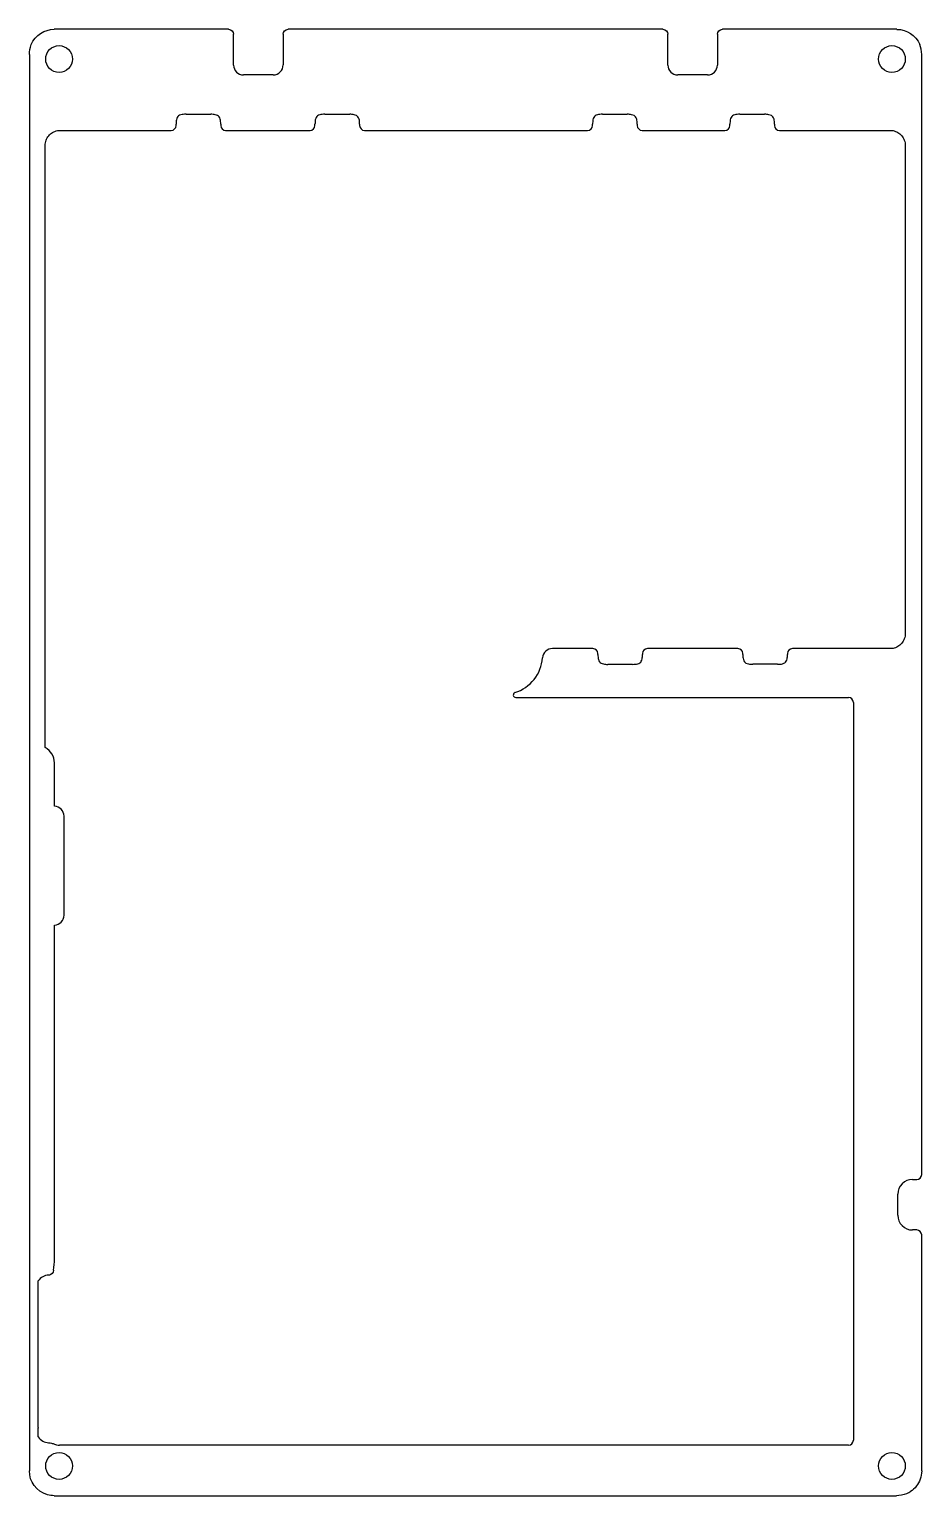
# Model space of a CAD drawing. Header units: millimetres. Extents: x 23 to 113, y -181 to -33.
import ezdxf

# ---------------------------------------------------------------- set-up
doc = ezdxf.new("R2010")
doc.units = ezdxf.units.MM
doc.layers.get('0').update_dxf_attribs({"linetype": 'CONTINUOUS'})

msp = doc.modelspace()

# ---------------------------------------------------------------- linework, layer by layer
for p, q in [((43.13, -32.91), (25.53, -32.91)), ((43.63, -36.52), (43.63, -33.41)), ((48.63, -33.41), (48.63, -36.51)), ((86.93, -32.91), (49.13, -32.91)), ((87.43, -36.52), (87.43, -33.41)), ((92.43, -33.41), (92.43, -36.52)), ((110.53, -32.91), (92.93, -32.91)), ((110.53, -32.92), (110.53, -32.91)), ((23.03, -35.47), (23.03, -178.42)), ((113.03, -148.5), (113.03, -35.47)), ((47.63, -37.51), (44.63, -37.51)), ((91.43, -37.51), (88.43, -37.51)), ((37.83, -42.62), (37.83, -42.49)), ((38.83, -41.49), (41.33, -41.49)), ((42.33, -42.49), (42.33, -42.62)), ((51.84, -42.62), (51.84, -42.49)), ((52.84, -41.49), (55.34, -41.49)), ((56.34, -42.49), (56.34, -42.62)), ((79.84, -42.62), (79.84, -42.49)), ((80.84, -41.49), (83.34, -41.49)), ((84.34, -42.49), (84.34, -42.62)), ((93.69, -42.62), (93.69, -42.49)), ((94.69, -41.49), (97.19, -41.49)), ((98.19, -42.49), (98.19, -42.62)), ((24.63, -44.49), (24.65, -44.36)), ((24.65, -44.36), (24.68, -44.23)), ((24.68, -44.23), (24.72, -44.11)), ((24.72, -44.11), (24.77, -43.99)), ((24.77, -43.99), (24.83, -43.87)), ((24.83, -43.87), (24.9, -43.76)), ((24.9, -43.76), (24.98, -43.66)), ((24.98, -43.66), (25.06, -43.56)), ((25.06, -43.56), (25.16, -43.47)), ((25.16, -43.47), (25.26, -43.39)), ((25.26, -43.39), (25.37, -43.32)), ((25.37, -43.32), (25.49, -43.26)), ((25.49, -43.26), (25.61, -43.21)), ((25.61, -43.21), (25.74, -43.17)), ((25.74, -43.17), (25.86, -43.14)), ((25.86, -43.14), (25.99, -43.13)), ((25.99, -43.13), (26.12, -43.12)), ((26.12, -43.12), (37.33, -43.12)), ((42.83, -43.12), (51.34, -43.12)), ((56.84, -43.12), (79.34, -43.12)), ((84.84, -43.12), (93.19, -43.12)), ((98.69, -43.12), (109.87, -43.12)), ((109.87, -43.12), (110.01, -43.13)), ((110.01, -43.13), (110.14, -43.14)), ((110.14, -43.14), (110.26, -43.17)), ((110.26, -43.17), (110.39, -43.21)), ((110.39, -43.21), (110.51, -43.26)), ((110.51, -43.26), (110.62, -43.32)), ((110.62, -43.32), (110.74, -43.39)), ((110.74, -43.39), (110.84, -43.47)), ((110.84, -43.47), (110.94, -43.56)), ((110.94, -43.56), (111.02, -43.66)), ((111.02, -43.66), (111.1, -43.76)), ((111.1, -43.76), (111.17, -43.87)), ((111.17, -43.87), (111.23, -43.99)), ((111.23, -43.99), (111.28, -44.11)), ((111.28, -44.11), (111.32, -44.23)), ((111.32, -44.23), (111.35, -44.36)), ((111.35, -44.36), (111.37, -44.49)), ((24.62, -44.62), (24.63, -44.49)), ((24.62, -105.41), (24.62, -44.62)), ((111.37, -44.49), (111.37, -44.62)), ((111.37, -44.62), (111.37, -93.92)), ((111.17, -94.67), (111.1, -94.78)), ((111.23, -94.55), (111.17, -94.67)), ((111.28, -94.43), (111.23, -94.55)), ((111.32, -94.31), (111.28, -94.43)), ((111.35, -94.18), (111.32, -94.31)), ((111.37, -94.05), (111.35, -94.18)), ((111.37, -93.92), (111.37, -94.05)), ((79.87, -95.42), (75.79, -95.42)), ((80.37, -96.01), (80.37, -95.92)), ((84.87, -95.92), (84.87, -96.01)), ((94.49, -95.42), (85.37, -95.42)), ((94.99, -96), (94.99, -95.92)), ((99.49, -95.92), (99.49, -96)), ((109.87, -95.42), (99.99, -95.42)), ((110.01, -95.41), (109.87, -95.42)), ((110.14, -95.4), (110.01, -95.41)), ((110.26, -95.37), (110.14, -95.4)), ((110.39, -95.33), (110.26, -95.37)), ((110.51, -95.28), (110.39, -95.33)), ((110.62, -95.22), (110.51, -95.28)), ((110.74, -95.15), (110.62, -95.22)), ((110.84, -95.07), (110.74, -95.15)), ((110.94, -94.98), (110.84, -95.07)), ((111.02, -94.88), (110.94, -94.98)), ((111.1, -94.78), (111.02, -94.88)), ((83.87, -97.01), (81.37, -97.01)), ((98.49, -97), (95.99, -97)), ((72.09, -100.35), (105.64, -100.35)), ((106.14, -100.85), (106.14, -175.33)), ((25.56, -111.33), (25.56, -106.96)), ((26.53, -122.33), (26.53, -112.33)), ((25.56, -157.02), (25.56, -123.33)), ((112.12, -149), (112.53, -149)), ((110.62, -152.6), (110.62, -150.5)), ((112.53, -154.1), (112.12, -154.1)), ((113.03, -178.42), (113.03, -154.6)), ((23.93, -174.05), (23.93, -159.24)), ((23.93, -174.99), (23.93, -174.11)), ((26.53, -175.83), (26.06, -175.83)), ((105.64, -175.83), (26.53, -175.83)), ((25.53, -180.92), (110.48, -180.92))]:
    msp.add_line(p, q)
for centre, radius, start, end in [((37.33, -42.62), 0.5, 270, 360), ((42.83, -42.62), 0.5, 180, 270), ((51.34, -42.62), 0.5, 270, 360), ((56.84, -42.62), 0.5, 180, 270), ((79.34, -42.62), 0.5, 270, 360), ((84.84, -42.62), 0.5, 180, 270), ((93.19, -42.62), 0.5, 270, 360), ((98.69, -42.62), 0.5, 180, 270), ((75.79, -96.42), 1, 90, 175.7977), ((79.87, -95.92), 0.5, 0, 90), ((85.37, -95.92), 0.5, 90, 180), ((94.49, -95.92), 0.5, 0, 90), ((99.99, -95.92), 0.5, 90, 180), ((70.8, -96.05), 4, 287.6225, 355.7977), ((72.09, -100.1), 0.25, 107.6225, 270), ((105.64, -100.85), 0.5, 0, 90), ((23.81, -106.96), 1.75, 0, 62.2956), ((25.53, -112.33), 1, 0, 88.1964), ((25.53, -122.33), 1, 271.8036, 360), ((112.12, -150.5), 1.5, 90, 180), ((112.53, -148.5), 0.5, 270, 360), ((112.12, -152.6), 1.5, 180, 270), ((112.53, -154.6), 0.5, 0, 90), ((18.96, -157.02), 6.6, -9.9865, 0), ((25.02, -159.98), 1.32, 91.6229, 145.8965), ((25.02, -174.25), 1.32, 214.0755, 267.9625), ((105.64, -175.33), 0.5, -90, 0)]:
    msp.add_arc(centre, radius, start, end)
msp.add_ellipse((107.01, -38.86), major_axis=(5.5, 4.93), ratio=0.496722, start_param=5.864176, end_param=6.116364)
for points, knots in [([(23.03, -35.47), (23.03, -35.13), (23.08, -34.78), (23.22, -34.46), (23.63, -33.49), (24.55, -32.91), (25.53, -32.91)], [13, 13, 13, 13, 14, 14, 14, 15, 15, 15, 15]), ([(26.03, -34.56), (25.28, -34.56), (24.68, -35.17), (24.68, -35.91), (24.68, -36.66), (25.28, -37.27), (26.03, -37.27), (26.77, -37.27), (27.38, -36.66), (27.38, -35.91), (27.38, -35.17), (26.77, -34.56), (26.03, -34.56)], [0, 0, 0, 0, 0.999683, 0.999683, 0.999683, 2.000236, 2.000236, 2.000236, 3.000317, 3.000317, 3.000317, 4, 4, 4, 4]), ([(110.03, -34.56), (109.28, -34.56), (108.68, -35.17), (108.68, -35.91), (108.68, -36.66), (109.28, -37.27), (110.03, -37.27), (110.78, -37.27), (111.38, -36.66), (111.38, -35.91), (111.38, -35.17), (110.78, -34.56), (110.03, -34.56)], [0, 0, 0, 0, 0.999683, 0.999683, 0.999683, 2, 2, 2, 3.000317, 3.000317, 3.000317, 4, 4, 4, 4]), ([(38.83, -41.49), (38.64, -41.49), (38.46, -41.5), (38.22, -41.57), (38.15, -41.61), (38.03, -41.7), (37.99, -41.75), (37.91, -41.87), (37.89, -41.95), (37.84, -42.18), (37.83, -42.33), (37.83, -42.49)], [0, 0, 0, 0, 0.0573075, 0.0573075, 0.0932823, 0.0932823, 0.125144, 0.125144, 0.1611472, 0.1611472, 0.207808, 0.207808, 0.207808, 0.207808]), ([(42.33, -42.49), (42.33, -42.3), (42.32, -42.12), (42.25, -41.88), (42.21, -41.81), (42.12, -41.69), (42.07, -41.65), (41.95, -41.57), (41.87, -41.55), (41.64, -41.5), (41.49, -41.49), (41.33, -41.49)], [0, 0, 0, 0, 0.0573075, 0.0573075, 0.0932823, 0.0932823, 0.125144, 0.125144, 0.1611472, 0.1611472, 0.207808, 0.207808, 0.207808, 0.207808]), ([(52.84, -41.49), (52.65, -41.49), (52.47, -41.5), (52.23, -41.57), (52.16, -41.61), (52.04, -41.7), (52, -41.75), (51.92, -41.87), (51.89, -41.95), (51.85, -42.18), (51.84, -42.33), (51.84, -42.49)], [0, 0, 0, 0, 0.0573075, 0.0573075, 0.0932823, 0.0932823, 0.125144, 0.125144, 0.1611472, 0.1611472, 0.207808, 0.207808, 0.207808, 0.207808]), ([(56.34, -42.49), (56.34, -42.3), (56.33, -42.12), (56.26, -41.88), (56.22, -41.81), (56.13, -41.69), (56.08, -41.65), (55.95, -41.57), (55.87, -41.55), (55.65, -41.5), (55.5, -41.49), (55.34, -41.49)], [0, 0, 0, 0, 0.0573075, 0.0573075, 0.0932823, 0.0932823, 0.125144, 0.125144, 0.1611472, 0.1611472, 0.207808, 0.207808, 0.207808, 0.207808]), ([(80.84, -41.49), (80.65, -41.49), (80.47, -41.5), (80.23, -41.57), (80.16, -41.61), (80.04, -41.7), (80, -41.75), (79.92, -41.87), (79.89, -41.95), (79.85, -42.18), (79.84, -42.33), (79.84, -42.49)], [0, 0, 0, 0, 0.0573075, 0.0573075, 0.0932823, 0.0932823, 0.125144, 0.125144, 0.1611472, 0.1611472, 0.207808, 0.207808, 0.207808, 0.207808]), ([(84.34, -42.49), (84.34, -42.3), (84.33, -42.12), (84.26, -41.88), (84.22, -41.81), (84.13, -41.69), (84.08, -41.65), (83.95, -41.57), (83.87, -41.55), (83.65, -41.5), (83.5, -41.49), (83.34, -41.49)], [0, 0, 0, 0, 0.0573075, 0.0573075, 0.0932823, 0.0932823, 0.125144, 0.125144, 0.1611472, 0.1611472, 0.207808, 0.207808, 0.207808, 0.207808]), ([(94.69, -41.49), (94.5, -41.49), (94.32, -41.5), (94.08, -41.57), (94.01, -41.61), (93.89, -41.7), (93.85, -41.75), (93.77, -41.87), (93.74, -41.95), (93.7, -42.18), (93.69, -42.33), (93.69, -42.49)], [0, 0, 0, 0, 0.0573075, 0.0573075, 0.0932823, 0.0932823, 0.125144, 0.125144, 0.1611472, 0.1611472, 0.207808, 0.207808, 0.207808, 0.207808]), ([(98.19, -42.49), (98.19, -42.3), (98.18, -42.12), (98.11, -41.88), (98.07, -41.81), (97.98, -41.69), (97.93, -41.65), (97.8, -41.57), (97.72, -41.55), (97.5, -41.5), (97.35, -41.49), (97.19, -41.49)], [0, 0, 0, 0, 0.0573075, 0.0573075, 0.0932823, 0.0932823, 0.125144, 0.125144, 0.1611472, 0.1611472, 0.207808, 0.207808, 0.207808, 0.207808]), ([(80.37, -96.01), (80.37, -96.2), (80.39, -96.38), (80.45, -96.62), (80.49, -96.69), (80.58, -96.81), (80.63, -96.85), (80.76, -96.92), (80.84, -96.95), (81.06, -97), (81.21, -97.01), (81.37, -97.01)], [0, 0, 0, 0, 0.0573075, 0.0573075, 0.0932823, 0.0932823, 0.125144, 0.125144, 0.1611472, 0.1611472, 0.207808, 0.207808, 0.207808, 0.207808]), ([(83.87, -97.01), (84.06, -97.01), (84.24, -96.99), (84.48, -96.93), (84.56, -96.89), (84.67, -96.8), (84.72, -96.75), (84.79, -96.62), (84.82, -96.54), (84.86, -96.32), (84.87, -96.17), (84.87, -96.01)], [0, 0, 0, 0, 0.0573075, 0.0573075, 0.0932823, 0.0932823, 0.125144, 0.125144, 0.1611472, 0.1611472, 0.207808, 0.207808, 0.207808, 0.207808]), ([(94.99, -96), (94.99, -96.19), (95, -96.37), (95.07, -96.61), (95.11, -96.69), (95.2, -96.8), (95.25, -96.85), (95.37, -96.92), (95.45, -96.95), (95.68, -96.99), (95.83, -97), (95.99, -97)], [0, 0, 0, 0, 0.0573075, 0.0573075, 0.0932823, 0.0932823, 0.125144, 0.125144, 0.1611472, 0.1611472, 0.207808, 0.207808, 0.207808, 0.207808]), ([(98.49, -97), (98.68, -97), (98.86, -96.99), (99.1, -96.92), (99.17, -96.89), (99.29, -96.8), (99.33, -96.75), (99.4, -96.62), (99.43, -96.54), (99.48, -96.31), (99.49, -96.17), (99.49, -96)], [0, 0, 0, 0, 0.0573075, 0.0573075, 0.0932823, 0.0932823, 0.125144, 0.125144, 0.1611472, 0.1611472, 0.207808, 0.207808, 0.207808, 0.207808]), ([(25.46, -158.17), (25.46, -158.42), (25.27, -158.61), (25.06, -158.65), (25.04, -158.66), (25.01, -158.66), (24.99, -158.66)], [9, 9, 9, 9, 9.930378, 9.930378, 9.930378, 10.042572, 10.042572, 10.042572, 10.042572]), ([(24.98, -175.57), (25.08, -175.58), (25.18, -175.59), (25.37, -175.64), (25.47, -175.67), (25.56, -175.72)], [0, 0, 0, 0, 0.03010113, 0.03010113, 0.06020227, 0.06020227, 0.06020227, 0.06020227]), ([(25.56, -175.72), (25.63, -175.75), (25.79, -175.81), (25.97, -175.83), (26.06, -175.83)], [0.3755484, 0.3755484, 0.3755484, 0.3755484, 0.6666667, 1, 1, 1, 1]), ([(26.03, -179.27), (26.78, -179.27), (27.38, -178.66), (27.38, -177.92), (27.38, -177.17), (26.78, -176.56), (26.03, -176.56), (25.28, -176.56), (24.68, -177.17), (24.68, -177.92), (24.68, -178.66), (25.28, -179.27), (26.03, -179.27)], [0, 0, 0, 0, 1.000082, 1.000082, 1.000082, 1.999764, 1.999764, 1.999764, 2.999918, 2.999918, 2.999918, 4, 4, 4, 4]), ([(110.03, -179.27), (110.78, -179.27), (111.38, -178.66), (111.38, -177.92), (111.38, -177.17), (110.78, -176.56), (110.03, -176.56), (109.28, -176.56), (108.68, -177.17), (108.68, -177.92), (108.68, -178.66), (109.28, -179.27), (110.03, -179.27)], [0, 0, 0, 0, 1.000082, 1.000082, 1.000082, 2, 2, 2, 2.999918, 2.999918, 2.999918, 4, 4, 4, 4]), ([(113.03, -178.42), (113.03, -179), (112.82, -179.54), (112.51, -179.94), (112.33, -180.18), (112.11, -180.37), (111.91, -180.5), (111.79, -180.58), (111.67, -180.65), (111.5, -180.73), (111.25, -180.83), (110.78, -180.92), (110.48, -180.92)], [7, 7, 7, 7, 7.58933, 7.58933, 7.58933, 7.940654, 7.940654, 7.940654, 8.139774, 8.139774, 8.139774, 9, 9, 9, 9])]:
    msp.add_open_spline(points, degree=3, knots=knots)
for points in [[(43.13, -32.91), (43.4, -32.91), (43.63, -33.14), (43.63, -33.41)], [(48.63, -33.41), (48.63, -33.14), (48.85, -32.91), (49.13, -32.91)], [(86.93, -32.91), (87.2, -32.91), (87.43, -33.14), (87.43, -33.41)], [(92.43, -33.41), (92.43, -33.14), (92.65, -32.91), (92.93, -32.91)], [(110.53, -32.92), (111.51, -32.92), (112.43, -33.49), (112.84, -34.45)], [(43.63, -36.52), (43.63, -37.07), (44.07, -37.51), (44.63, -37.51)], [(47.63, -37.51), (48.18, -37.51), (48.63, -37.07), (48.63, -36.51)], [(87.43, -36.52), (87.43, -37.07), (87.87, -37.51), (88.43, -37.51)], [(91.43, -37.51), (91.98, -37.51), (92.43, -37.07), (92.43, -36.52)], [(23.93, -174.05), (23.93, -174.07), (23.93, -174.09), (23.93, -174.11)], [(24.85, -180.83), (23.72, -180.49), (23.03, -179.49), (23.03, -178.42)], [(25.53, -180.92), (25.3, -180.92), (25.07, -180.89), (24.85, -180.83)]]:
    msp.add_open_spline(points, degree=3)

doc.saveas('drawing.dxf')
